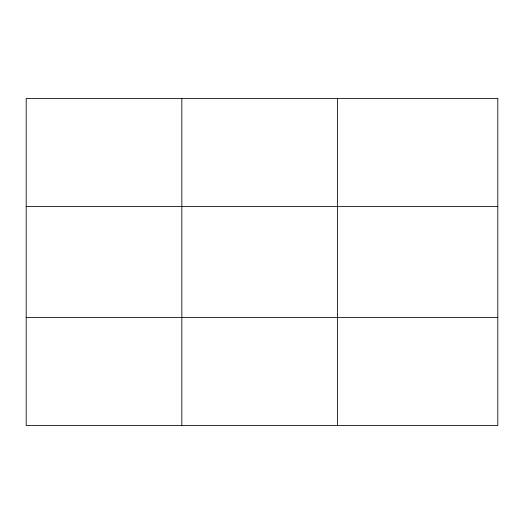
<?xml version="1.0" encoding="UTF-8"?>
<svg xmlns="http://www.w3.org/2000/svg" width="524" height="524" viewBox="0 0 524 524"><rect width="100%" height="100%" fill="white"/><g stroke="black" fill="none" stroke-linecap="round" stroke-linejoin="round"><path stroke-width="0.79" d="M181.828 98.532L181.828 425.468M337.456 98.532L337.456 425.468M26.2 206.423L497.8 206.423M26.2 317.577L497.8 317.577M497.8 98.532L497.8 425.468L26.2 425.468L26.2 98.532L497.8 98.532"/></g></svg>
